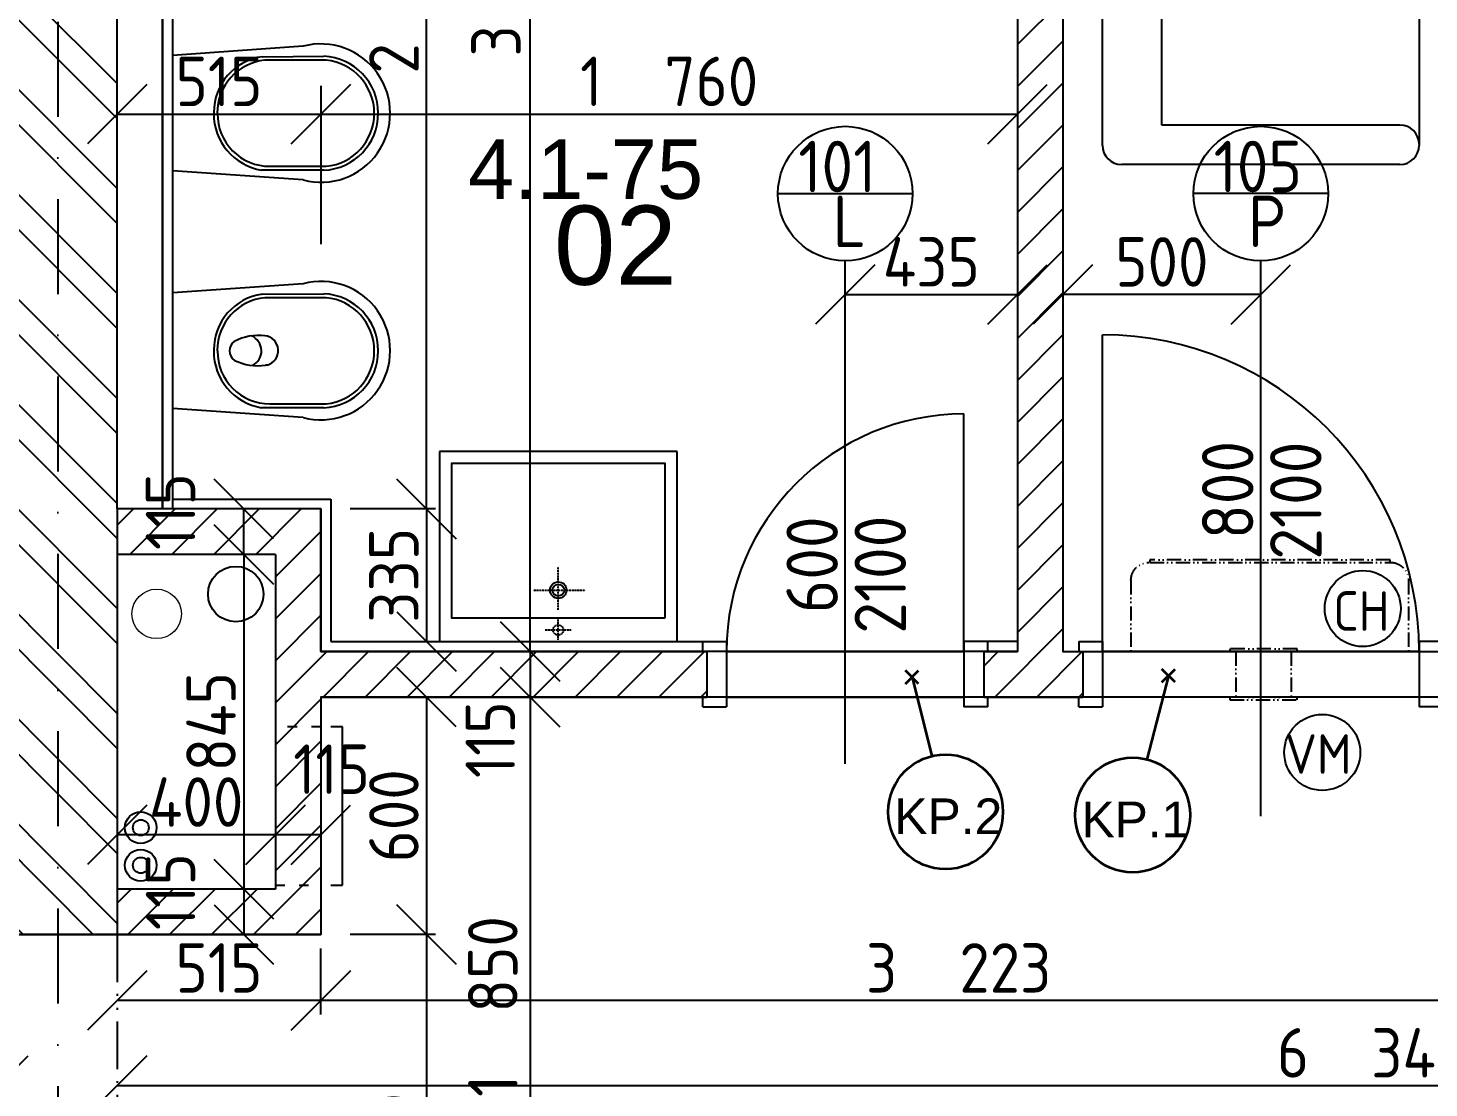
# Model space of a CAD drawing. Extents: x 4511820 to 5180432, y -1526536 to -944957.
# Drawn here: x 5014116 to 5017656, y -1073256 to -1070578 of the extents above; entities that cross this region are included whole.
import ezdxf

# ---------------------------------------------------------------- set-up
doc = ezdxf.new("R2010")
doc.units = 0
doc.header["$MEASUREMENT"] = 0
for name, pattern in [('ACAD_ISO03W100', [30, 12, -18]), ('ACAD_ISO12W100', [22, 12, -3, 0.5, -3, 0.5, -3]), ('BODKOCIARKOVANA_3', [5.6, 3, -1.3, 0, -1.3]), ('DASHED', [0.75, 0.5, -0.25])]:
    doc.linetypes.add(name, pattern=pattern)
doc.layers.get('0').update_dxf_attribs({"linetype": 'CONTINUOUS'})
doc.layers.get('Defpoints').update_dxf_attribs({"color": 61, "linetype": 'CONTINUOUS'})
for name, color, linetype in [('DVERE', 45, 'CONTINUOUS'), ('KÓTY', 4, 'CONTINUOUS'), ('MÚRY', 1, 'CONTINUOUS'), ('osi', 253, 'CONTINUOUS'), ('Plochy', 41, 'CONTINUOUS'), ('POPIS', 7, 'CONTINUOUS'), ('TENKÁ', 7, 'CONTINUOUS'), ('tzb', 153, 'CONTINUOUS'), ('Z-Kúrenie', 101, 'CONTINUOUS'), ('ZARIADENIE', 47, 'CONTINUOUS'), ('ZARIADOVACIE', 144, 'CONTINUOUS'), ('ZZ-chladenie', 133, 'CONTINUOUS'), ('zz-vetr', 52, 'CONTINUOUS'), ('ŠRAFY', 82, 'CONTINUOUS')]:
    doc.layers.add(name, color=color, linetype=linetype)
doc.layers.add('preklady', color=74, linetype='CONTINUOUS', lineweight=35)
doc.layers.add('zz-kanal-splaskova', color=37, linetype='CONTINUOUS', lineweight=18)
doc.styles.add('ARIAL', font='arial.ttf')
doc.styles.add('STYLE1', font='isocp.shx')
doc.dimstyles.new('STANDARD-50', dxfattribs={"dimtxt": 125, "dimasz": 150, "dimexe": 10, "dimexo": 200, "dimgap": 20, "dimtad": 1, "dimdsep": 46, "dimlunit": 6, "dimtxsty": 'STYLE1', "dimblk1": 'OBLIQUE', "dimblk2": 'OBLIQUE', "dimsah": 1, "dimcen": 2.5, "dimse1": 1, "dimse2": 1, "dimadec": 0, "dimazin": 0, "dimtfac": 1, "dimtmove": 1, "dimatfit": 3, "dimldrblk": 'OBLIQUE', "dimfxl": 1, "dimtolj": 1, "dimtzin": 0, "dimarcsym": 0})
pattern_1 = [(45, (515270.5, 400718.02), (-53.0330086, 53.0330086), [])]

# ---------------------------------------------------------------- blocks, each defined once
blk = doc.blocks.new('_OBLIQUE')
at = {"color": 0, "linetype": 'ByBlock'}
blk.add_line((-0.5, -0.5), (0.5, 0.5), dxfattribs=at)
blk = doc.blocks.new('*D20565')
at = {"layer": 'Defpoints', "color": 0}
for p in [(5016731, -1071114.5), (5017231, -1071166.5), (5016731, -1071251.5)]:
    blk.add_point(p, dxfattribs=at)
at = {"layer": 'KÓTY', "color": 0, "lineweight": -2}
blk.add_line((5017231, -1071251.5), (5016731, -1071251.5), dxfattribs=at)
at = {"layer": 'KÓTY', "color": 0, "linetype": 'ByBlock', "lineweight": -2, "xscale": 150, "yscale": 150, "zscale": 150, "rotation": 180}
blk.add_blockref('_OBLIQUE', (5016731, -1071251.5), dxfattribs=at)
at = {"layer": 'KÓTY', "color": 0, "linetype": 'ByBlock', "lineweight": -2, "xscale": 150, "yscale": 150, "zscale": 150}
blk.add_blockref('_OBLIQUE', (5017231, -1071251.5), dxfattribs=at)
at = {"layer": 'KÓTY', "color": 0, "insert": (5016981, -1071169), "char_height": 125, "attachment_point": 5, "style": 'STYLE1'}
blk.add_mtext('\\A1;500', dxfattribs=at)
blk = doc.blocks.new('*D20628')
at = {"layer": 'Defpoints', "color": 0}
for p in [(5016616, -1071251.5), (5016181, -1071633.6), (5016616, -1071633.6)]:
    blk.add_point(p, dxfattribs=at)
at = {"layer": 'KÓTY', "color": 0, "lineweight": -2}
blk.add_line((5016181, -1071251.5), (5016616, -1071251.5), dxfattribs=at)
at = {"layer": 'KÓTY', "color": 0, "linetype": 'ByBlock', "lineweight": -2, "xscale": 150, "yscale": 150, "zscale": 150, "rotation": 180}
blk.add_blockref('_OBLIQUE', (5016181, -1071251.5), dxfattribs=at)
at = {"layer": 'KÓTY', "color": 0, "linetype": 'ByBlock', "lineweight": -2, "xscale": 150, "yscale": 150, "zscale": 150}
blk.add_blockref('_OBLIQUE', (5016616, -1071251.5), dxfattribs=at)
at = {"layer": 'KÓTY', "color": 0, "insert": (5016398.5, -1071169), "char_height": 125, "attachment_point": 5, "style": 'STYLE1'}
blk.add_mtext('\\A1;435', dxfattribs=at)
blk = doc.blocks.new('*D20629')
at = {"layer": 'Defpoints', "color": 0}
for p in [(5014856, -1070795.5), (5014341, -1071793.2), (5014856, -1071793.2)]:
    blk.add_point(p, dxfattribs=at)
at = {"layer": 'KÓTY', "color": 0, "lineweight": -2}
blk.add_line((5014341, -1070795.5), (5014856, -1070795.5), dxfattribs=at)
at = {"layer": 'KÓTY', "color": 0, "linetype": 'ByBlock', "lineweight": -2, "xscale": 150, "yscale": 150, "zscale": 150, "rotation": 180}
blk.add_blockref('_OBLIQUE', (5014341, -1070795.5), dxfattribs=at)
at = {"layer": 'KÓTY', "color": 0, "linetype": 'ByBlock', "lineweight": -2, "xscale": 150, "yscale": 150, "zscale": 150}
blk.add_blockref('_OBLIQUE', (5014856, -1070795.5), dxfattribs=at)
at = {"layer": 'KÓTY', "color": 0, "insert": (5014598.5, -1070713), "char_height": 125, "attachment_point": 5, "style": 'STYLE1'}
blk.add_mtext('\\A1;515', dxfattribs=at)
blk = doc.blocks.new('*D20630')
at = {"layer": 'Defpoints', "color": 0}
for p in [(5016616, -1070795.5), (5014856, -1071793.2), (5016616, -1071793.2)]:
    blk.add_point(p, dxfattribs=at)
at = {"layer": 'KÓTY', "color": 0, "lineweight": -2}
blk.add_line((5014856, -1070795.5), (5016616, -1070795.5), dxfattribs=at)
at = {"layer": 'KÓTY', "color": 0, "linetype": 'ByBlock', "lineweight": -2, "xscale": 150, "yscale": 150, "zscale": 150, "rotation": 180}
blk.add_blockref('_OBLIQUE', (5014856, -1070795.5), dxfattribs=at)
at = {"layer": 'KÓTY', "color": 0, "linetype": 'ByBlock', "lineweight": -2, "xscale": 150, "yscale": 150, "zscale": 150}
blk.add_blockref('_OBLIQUE', (5016616, -1070795.5), dxfattribs=at)
at = {"layer": 'KÓTY', "color": 0, "insert": (5015736, -1070713), "char_height": 125, "attachment_point": 5, "style": 'STYLE1'}
blk.add_mtext('\\A1;1ﾠ760', dxfattribs=at)
blk = doc.blocks.new('*D20631')
at = {"layer": 'Defpoints', "color": 0}
for p in [(5014856, -1071793.2), (5014856, -1072128.2), (5015123, -1072128.2)]:
    blk.add_point(p, dxfattribs=at)
at = {"layer": 'KÓTY', "color": 0, "lineweight": -2}
blk.add_line((5015123, -1071793.2), (5015123, -1072128.2), dxfattribs=at)
at = {"layer": 'KÓTY', "color": 0, "linetype": 'ByBlock', "lineweight": -2, "xscale": 150, "yscale": 150, "zscale": 150}
for p, rotation in [((5015123, -1071793.2), 90), ((5015123, -1072128.2), 270)]:
    blk.add_blockref('_OBLIQUE', p, dxfattribs=dict(at, rotation=rotation))
at = {"layer": 'KÓTY', "color": 0, "insert": (5015040.5, -1071960.7), "char_height": 125, "attachment_point": 5, "rotation": 90, "style": 'STYLE1'}
blk.add_mtext('\\A1;335', dxfattribs=at)
blk = doc.blocks.new('*D20632')
at = {"layer": 'Defpoints', "color": 0}
for p in [(5014521, -1069118.2), (5015384.5, -1069118.2), (5014856, -1072153.2)]:
    blk.add_point(p, dxfattribs=at)
at = {"layer": 'KÓTY', "color": 0, "lineweight": -2}
blk.add_line((5015384.5, -1072153.2), (5015384.5, -1069118.2), dxfattribs=at)
at = {"layer": 'KÓTY', "color": 0, "linetype": 'ByBlock', "lineweight": -2, "xscale": 150, "yscale": 150, "zscale": 150}
for p, rotation in [((5015384.5, -1069118.2), 90), ((5015384.5, -1072153.2), 270)]:
    blk.add_blockref('_OBLIQUE', p, dxfattribs=dict(at, rotation=rotation))
at = {"layer": 'KÓTY', "color": 0, "insert": (5015298.5, -1070413.5), "char_height": 125, "attachment_point": 5, "rotation": 90, "style": 'STYLE1'}
blk.add_mtext('\\A1;3ﾠ035', dxfattribs=at)
blk = doc.blocks.new('*D20633')
at = {"layer": 'Defpoints', "color": 0}
for p in [(5014701, -1069118.2), (5015123, -1069118.2), (5014856, -1071793.2)]:
    blk.add_point(p, dxfattribs=at)
at = {"layer": 'KÓTY', "color": 0, "lineweight": -2}
blk.add_line((5015123, -1071793.2), (5015123, -1069118.2), dxfattribs=at)
at = {"layer": 'KÓTY', "color": 0, "linetype": 'ByBlock', "lineweight": -2, "xscale": 150, "yscale": 150, "zscale": 150}
for p, rotation in [((5015123, -1069118.2), 90), ((5015123, -1071793.2), 270)]:
    blk.add_blockref('_OBLIQUE', p, dxfattribs=dict(at, rotation=rotation))
at = {"layer": 'KÓTY', "color": 0, "insert": (5015040.5, -1070455.7), "char_height": 125, "attachment_point": 5, "rotation": 90, "style": 'STYLE1'}
blk.add_mtext('\\A1;2ﾠ675', dxfattribs=at)
blk = doc.blocks.new('*D20634')
at = {"layer": 'Defpoints', "color": 0}
for p in [(5014856, -1072268.2), (5014856, -1072868.2), (5015123, -1072868.2)]:
    blk.add_point(p, dxfattribs=at)
at = {"layer": 'KÓTY', "color": 0, "lineweight": -2}
blk.add_line((5015123, -1072268.2), (5015123, -1072868.2), dxfattribs=at)
at = {"layer": 'KÓTY', "color": 0, "linetype": 'ByBlock', "lineweight": -2, "xscale": 150, "yscale": 150, "zscale": 150}
for p, rotation in [((5015123, -1072268.2), 90), ((5015123, -1072868.2), 270)]:
    blk.add_blockref('_OBLIQUE', p, dxfattribs=dict(at, rotation=rotation))
at = {"layer": 'KÓTY', "color": 0, "insert": (5015040.5, -1072568.2), "char_height": 125, "attachment_point": 5, "rotation": 90, "style": 'STYLE1'}
blk.add_mtext('\\A1;600', dxfattribs=at)
blk = doc.blocks.new('*D20635')
at = {"layer": 'Defpoints', "color": 0}
for p in [(5014856, -1072868.2), (5014856, -1074118.2), (5015123, -1074118.2)]:
    blk.add_point(p, dxfattribs=at)
at = {"layer": 'KÓTY', "color": 0, "lineweight": -2}
blk.add_line((5015123, -1072868.2), (5015123, -1074118.2), dxfattribs=at)
at = {"layer": 'KÓTY', "color": 0, "linetype": 'ByBlock', "lineweight": -2, "xscale": 150, "yscale": 150, "zscale": 150}
for p, rotation in [((5015123, -1072868.2), 90), ((5015123, -1074118.2), 270)]:
    blk.add_blockref('_OBLIQUE', p, dxfattribs=dict(at, rotation=rotation))
at = {"layer": 'KÓTY', "color": 0, "insert": (5015040.5, -1073493.2), "char_height": 125, "attachment_point": 5, "rotation": 90, "style": 'STYLE1'}
blk.add_mtext('\\A1;1ﾠ250', dxfattribs=at)
blk = doc.blocks.new('*D20636')
at = {"layer": 'Defpoints', "color": 0}
for p in [(5014856, -1072268.2), (5014856, -1074118.2), (5015384.5, -1074118.2)]:
    blk.add_point(p, dxfattribs=at)
at = {"layer": 'KÓTY', "color": 0, "lineweight": -2}
blk.add_line((5015384.5, -1072268.2), (5015384.5, -1074118.2), dxfattribs=at)
at = {"layer": 'KÓTY', "color": 0, "linetype": 'ByBlock', "lineweight": -2, "xscale": 150, "yscale": 150, "zscale": 150}
for p, rotation in [((5015384.5, -1072268.2), 90), ((5015384.5, -1074118.2), 270)]:
    blk.add_blockref('_OBLIQUE', p, dxfattribs=dict(at, rotation=rotation))
at = {"layer": 'KÓTY', "color": 0, "insert": (5015290.5, -1073050), "char_height": 125, "attachment_point": 5, "rotation": 90, "style": 'STYLE1'}
blk.add_mtext('\\A1;1ﾠ850', dxfattribs=at)
blk = doc.blocks.new('*D20637')
at = {"layer": 'Defpoints', "color": 0}
for p in [(5015384.5, -1072153.2), (5015384.5, -1072268.2), (5015384.5, -1072268.2)]:
    blk.add_point(p, dxfattribs=at)
at = {"layer": 'KÓTY', "color": 0, "lineweight": -2}
blk.add_line((5015384.5, -1072153.2), (5015384.5, -1072268.2), dxfattribs=at)
at = {"layer": 'KÓTY', "color": 0, "linetype": 'ByBlock', "lineweight": -2, "xscale": 150, "yscale": 150, "zscale": 150}
for p, rotation in [((5015384.5, -1072153.2), 90), ((5015384.5, -1072268.2), 270)]:
    blk.add_blockref('_OBLIQUE', p, dxfattribs=dict(at, rotation=rotation))
at = {"layer": 'KÓTY', "color": 0, "insert": (5015284, -1072376), "char_height": 125, "attachment_point": 5, "rotation": 90, "style": 'STYLE1'}
blk.add_mtext('\\A1;115', dxfattribs=at)
blk = doc.blocks.new('*D20641')
at = {"layer": 'Defpoints', "color": 0}
for p in [(5014856, -1072868.2), (5018079, -1072868.2), (5014856, -1073035)]:
    blk.add_point(p, dxfattribs=at)
at = {"layer": 'KÓTY', "color": 0, "lineweight": -2}
blk.add_line((5018079, -1073035), (5014856, -1073035), dxfattribs=at)
at = {"layer": 'KÓTY', "color": 0, "linetype": 'ByBlock', "lineweight": -2, "xscale": 150, "yscale": 150, "zscale": 150, "rotation": 180}
blk.add_blockref('_OBLIQUE', (5014856, -1073035), dxfattribs=at)
at = {"layer": 'KÓTY', "color": 0, "linetype": 'ByBlock', "lineweight": -2, "xscale": 150, "yscale": 150, "zscale": 150}
blk.add_blockref('_OBLIQUE', (5018079, -1073035), dxfattribs=at)
at = {"layer": 'KÓTY', "color": 0, "insert": (5016467.5, -1072952.5), "char_height": 125, "attachment_point": 5, "style": 'STYLE1'}
blk.add_mtext('\\A1;3ﾠ223', dxfattribs=at)
blk = doc.blocks.new('*D20642')
at = {"layer": 'Defpoints', "color": 0}
for p in [(5014341, -1072868.2), (5014856, -1072868.2), (5014341, -1073035)]:
    blk.add_point(p, dxfattribs=at)
at = {"layer": 'KÓTY', "color": 0, "lineweight": -2}
blk.add_line((5014856, -1073035), (5014341, -1073035), dxfattribs=at)
at = {"layer": 'KÓTY', "color": 0, "linetype": 'ByBlock', "lineweight": -2, "xscale": 150, "yscale": 150, "zscale": 150, "rotation": 180}
blk.add_blockref('_OBLIQUE', (5014341, -1073035), dxfattribs=at)
at = {"layer": 'KÓTY', "color": 0, "linetype": 'ByBlock', "lineweight": -2, "xscale": 150, "yscale": 150, "zscale": 150}
blk.add_blockref('_OBLIQUE', (5014856, -1073035), dxfattribs=at)
at = {"layer": 'KÓTY', "color": 0, "insert": (5014598.5, -1072952.5), "char_height": 125, "attachment_point": 5, "style": 'STYLE1'}
blk.add_mtext('\\A1;515', dxfattribs=at)
blk = doc.blocks.new('*D20643')
at = {"layer": 'Defpoints', "color": 0}
for p in [(5014341, -1072868.2), (5020681, -1072868.2), (5020681, -1073249.5)]:
    blk.add_point(p, dxfattribs=at)
at = {"layer": 'KÓTY', "color": 0, "lineweight": -2}
blk.add_line((5014341, -1073249.5), (5020681, -1073249.5), dxfattribs=at)
at = {"layer": 'KÓTY', "color": 0, "linetype": 'ByBlock', "lineweight": -2, "xscale": 150, "yscale": 150, "zscale": 150, "rotation": 180}
blk.add_blockref('_OBLIQUE', (5014341, -1073249.5), dxfattribs=at)
at = {"layer": 'KÓTY', "color": 0, "linetype": 'ByBlock', "lineweight": -2, "xscale": 150, "yscale": 150, "zscale": 150}
blk.add_blockref('_OBLIQUE', (5020681, -1073249.5), dxfattribs=at)
at = {"layer": 'KÓTY', "color": 0, "insert": (5017511, -1073167), "char_height": 125, "attachment_point": 5, "style": 'STYLE1'}
blk.add_mtext('\\A1;6ﾠ340', dxfattribs=at)
blk = doc.blocks.new('*D20654')
at = {"layer": 'Defpoints', "color": 0}
for p in [(5014741, -1071908.2), (5014661, -1072753.2), (5014741, -1072753.2)]:
    blk.add_point(p, dxfattribs=at)
at = {"layer": 'KÓTY', "color": 0, "lineweight": -2}
blk.add_line((5014661, -1071908.2), (5014661, -1072753.2), dxfattribs=at)
at = {"layer": 'KÓTY', "color": 0, "linetype": 'ByBlock', "lineweight": -2, "xscale": 150, "yscale": 150, "zscale": 150}
for p, rotation in [((5014661, -1071908.2), 90), ((5014661, -1072753.2), 270)]:
    blk.add_blockref('_OBLIQUE', p, dxfattribs=dict(at, rotation=rotation))
at = {"layer": 'KÓTY', "color": 0, "insert": (5014578.5, -1072330.7), "char_height": 125, "attachment_point": 5, "rotation": 90, "style": 'STYLE1'}
blk.add_mtext('\\A1;845', dxfattribs=at)
blk = doc.blocks.new('*D20655')
at = {"layer": 'Defpoints', "color": 0}
for p in [(5014661, -1071793.2), (5014741, -1071793.2), (5014741, -1071908.2)]:
    blk.add_point(p, dxfattribs=at)
at = {"layer": 'KÓTY', "color": 0, "lineweight": -2}
blk.add_line((5014661, -1071908.2), (5014661, -1071793.2), dxfattribs=at)
at = {"layer": 'KÓTY', "color": 0, "linetype": 'ByBlock', "lineweight": -2, "xscale": 150, "yscale": 150, "zscale": 150}
for p, rotation in [((5014661, -1071793.2), 90), ((5014661, -1071908.2), 270)]:
    blk.add_blockref('_OBLIQUE', p, dxfattribs=dict(at, rotation=rotation))
at = {"layer": 'KÓTY', "color": 0, "insert": (5014476, -1071799.9), "char_height": 125, "attachment_point": 5, "rotation": 90, "style": 'STYLE1'}
blk.add_mtext('\\A1;115', dxfattribs=at)
blk = doc.blocks.new('*D20656')
at = {"layer": 'Defpoints', "color": 0}
for p in [(5014741, -1072753.2), (5014661, -1072868.2), (5014741, -1072868.2)]:
    blk.add_point(p, dxfattribs=at)
at = {"layer": 'KÓTY', "color": 0, "lineweight": -2}
blk.add_line((5014661, -1072753.2), (5014661, -1072868.2), dxfattribs=at)
at = {"layer": 'KÓTY', "color": 0, "linetype": 'ByBlock', "lineweight": -2, "xscale": 150, "yscale": 150, "zscale": 150}
for p, rotation in [((5014661, -1072753.2), 90), ((5014661, -1072868.2), 270)]:
    blk.add_blockref('_OBLIQUE', p, dxfattribs=dict(at, rotation=rotation))
at = {"layer": 'KÓTY', "color": 0, "insert": (5014476, -1072759.9), "char_height": 125, "attachment_point": 5, "rotation": 90, "style": 'STYLE1'}
blk.add_mtext('\\A1;115', dxfattribs=at)
blk = doc.blocks.new('*D20657')
at = {"layer": 'Defpoints', "color": 0}
for p in [(5014741, -1072131), (5014856, -1072131), (5014741, -1072616)]:
    blk.add_point(p, dxfattribs=at)
at = {"layer": 'KÓTY', "color": 0, "lineweight": -2}
blk.add_line((5014856, -1072616), (5014741, -1072616), dxfattribs=at)
at = {"layer": 'KÓTY', "color": 0, "linetype": 'ByBlock', "lineweight": -2, "xscale": 150, "yscale": 150, "zscale": 150, "rotation": 180}
blk.add_blockref('_OBLIQUE', (5014741, -1072616), dxfattribs=at)
at = {"layer": 'KÓTY', "color": 0, "linetype": 'ByBlock', "lineweight": -2, "xscale": 150, "yscale": 150, "zscale": 150}
blk.add_blockref('_OBLIQUE', (5014856, -1072616), dxfattribs=at)
at = {"layer": 'KÓTY', "color": 0, "insert": (5014883, -1072450.5), "char_height": 125, "attachment_point": 5, "style": 'STYLE1'}
blk.add_mtext('\\A1;115', dxfattribs=at)
blk = doc.blocks.new('*D20658')
at = {"layer": 'Defpoints', "color": 0}
for p in [(5014341, -1072330.7), (5014741, -1072330.7), (5014341, -1072616)]:
    blk.add_point(p, dxfattribs=at)
at = {"layer": 'KÓTY', "color": 0, "lineweight": -2}
blk.add_line((5014741, -1072616), (5014341, -1072616), dxfattribs=at)
at = {"layer": 'KÓTY', "color": 0, "linetype": 'ByBlock', "lineweight": -2, "xscale": 150, "yscale": 150, "zscale": 150, "rotation": 180}
blk.add_blockref('_OBLIQUE', (5014341, -1072616), dxfattribs=at)
at = {"layer": 'KÓTY', "color": 0, "linetype": 'ByBlock', "lineweight": -2, "xscale": 150, "yscale": 150, "zscale": 150}
blk.add_blockref('_OBLIQUE', (5014741, -1072616), dxfattribs=at)
at = {"layer": 'KÓTY', "color": 0, "insert": (5014541, -1072533.5), "char_height": 125, "attachment_point": 5, "style": 'STYLE1'}
blk.add_mtext('\\A1;400', dxfattribs=at)
blk = doc.blocks.new('*D20681')
at = {"layer": 'Defpoints', "color": 0}
for p in [(5007701, -1073249.5), (5014041, -1073249.5), (5014041, -1073249.5)]:
    blk.add_point(p, dxfattribs=at)
at = {"layer": 'KÓTY', "color": 0, "lineweight": -2}
blk.add_line((5007701, -1073249.5), (5014041, -1073249.5), dxfattribs=at)
at = {"layer": 'KÓTY', "color": 0, "linetype": 'ByBlock', "lineweight": -2, "xscale": 150, "yscale": 150, "zscale": 150, "rotation": 180}
blk.add_blockref('_OBLIQUE', (5007701, -1073249.5), dxfattribs=at)
at = {"layer": 'KÓTY', "color": 0, "linetype": 'ByBlock', "lineweight": -2, "xscale": 150, "yscale": 150, "zscale": 150}
blk.add_blockref('_OBLIQUE', (5014041, -1073249.5), dxfattribs=at)
at = {"layer": 'KÓTY', "color": 0, "insert": (5010871, -1073167), "char_height": 125, "attachment_point": 5, "style": 'STYLE1'}
blk.add_mtext('\\A1;6ﾠ340', dxfattribs=at)
blk = doc.blocks.new('chlad2')
at = {"layer": 'ZZ-chladenie', "linetype": 'ACAD_ISO12W100', "ltscale": 3}
for p, q in [((5102412.5, -1105747.3), (5102592.5, -1105747.3)), ((5102412.5, -1106448.4), (5102592.5, -1106448.4))]:
    blk.add_line(p, q, dxfattribs=at)
blk.add_lwpolyline([(5102367.5, -1106402), (5102360.8, -1106402), (5102360.8, -1105794.8), (5102367.5, -1105794.8)], close=True, dxfattribs=at)
for centre, start, end in [((5102412.5, -1105792.3), 90, 180), ((5102412.5, -1106403.4), 180, 270)]:
    blk.add_arc(centre, 45, start, end, dxfattribs=at)

msp = doc.modelspace()

# ---------------------------------------------------------------- hatches: boundary and pattern name
at = {"layer": 'ŠRAFY'}
h = msp.add_hatch(dxfattribs=at)
h.set_pattern_fill('ANSI32', color=256, scale=500, angle=90)
h.set_pattern_definition([(135, (515810.9, 44482.1), (-132.5825215, -132.5825215), []), (135, (515810.9, 44570.48), (-132.5825215, -132.5825215), [])])
h.paths.add_polyline_path([(5014041, -1069118.172), (5014041, -1072753.172), (5014041, -1072868.172), (5014341, -1072868.172), (5014341, -1072753.172), (5014341, -1071908.172), (5014341, -1071793.172), (5014341, -1069118.172)])
h.paths.add_polyline_path([(5014047.201, -1070255.48), (5014334.799, -1070255.48), (5014334.799, -1070505.48), (5014047.201, -1070505.48)], flags=24)
h.paths.add_polyline_path([(5014108.75, -1069975.5), (5014346.25, -1069975.5), (5014346.25, -1070225.5), (5014108.75, -1070225.5)], flags=9)
at = {"layer": 'ŠRAFY', "ltscale": 0.25}
h = msp.add_hatch(dxfattribs=at)
h.set_pattern_fill('ANSI31', color=256, scale=600, style=0)
h.set_pattern_definition(pattern_1)
h.paths.add_polyline_path([(5016781, -1072268.172), (5016781, -1072153.172), (5016771, -1072153.172), (5016731, -1072153.172), (5016731, -1069118.172), (5016616, -1069118.172), (5016616, -1072128.172), (5016616, -1072153.172), (5016541, -1072153.172), (5016531, -1072153.172), (5016531, -1072268.172), (5016541, -1072268.172), (5016771, -1072268.172)])
h.paths.add_polyline_path([(5016605.5, -1070152.98), (5016843, -1070152.98), (5016843, -1070402.98), (5016605.5, -1070402.98)], flags=9)
h = msp.add_hatch(dxfattribs=at)
h.set_pattern_fill('ANSI31', color=256, scale=600, style=0)
h.set_pattern_definition(pattern_1)
h.paths.add_polyline_path([(5014341, -1071793.172), (5014341, -1071908.172), (5014741, -1071908.172), (5014741, -1072753.172), (5014341, -1072753.172), (5014341, -1072868.172), (5014856, -1072868.172), (5014856, -1072268.172), (5015821, -1072268.172), (5015831, -1072268.172), (5015831, -1072153.172), (5015821, -1072153.172), (5014856, -1072153.172), (5014856, -1071793.172), (5014481, -1071793.172), (5014456, -1071793.172)])
h.paths.add_polyline_path([(5014764.25, -1072325.5), (5015001.75, -1072325.5), (5015001.75, -1072575.5), (5014764.25, -1072575.5)], flags=24)
h.paths.add_polyline_path([(5014351, -1071918.672), (5014351, -1071681.172), (5014601, -1071681.172), (5014601, -1071918.672)], flags=9)
h.paths.add_polyline_path([(5014351, -1072878.672), (5014351, -1072641.172), (5014601, -1072641.172), (5014601, -1072878.672)], flags=9)

# ---------------------------------------------------------------- linework, layer by layer
at = {"layer": 'DVERE', "ltscale": 0.25}
for p, q in [((5016011, -1070996.516), (5016351, -1070996.516)), ((5017401, -1070996.516), (5017061, -1070996.516)), ((5016181, -1072437), (5016181, -1071166.516)), ((5017231, -1072569.172), (5017231, -1071166.516)), ((5016831, -1072153.172), (5016831, -1071353.172)), ((5016481, -1072153.172), (5016481, -1071553.172)), ((5015821, -1072128.172), (5015881, -1072128.172)), ((5015821, -1072153.172), (5015821, -1072128.172)), ((5015881, -1072128.172), (5015881, -1072293.172)), ((5015881, -1072153.172), (5016481, -1072153.172)), ((5016481, -1072128.172), (5016481, -1072293.172)), ((5016541, -1072128.172), (5016481, -1072128.172)), ((5016541, -1072153.172), (5016541, -1072128.172)), ((5016771, -1072128.172), (5016831, -1072128.172)), ((5016771, -1072128.172), (5016771, -1072153.172)), ((5016831, -1072128.172), (5016831, -1072293.172)), ((5017631, -1072153.172), (5016831, -1072153.172)), ((5017691, -1072128.172), (5017631, -1072128.172)), ((5017631, -1072128.172), (5017631, -1072293.172)), ((5015821, -1072293.172), (5015821, -1072268.172)), ((5015821, -1072293.172), (5015881, -1072293.172)), ((5015881, -1072268.172), (5016481, -1072268.172)), ((5016541, -1072293.172), (5016481, -1072293.172)), ((5016541, -1072293.172), (5016541, -1072268.172)), ((5016771, -1072293.172), (5016771, -1072268.172)), ((5016771, -1072293.172), (5016831, -1072293.172)), ((5017631, -1072268.172), (5016831, -1072268.172)), ((5017691, -1072293.172), (5017631, -1072293.172))]:
    msp.add_line(p, q, dxfattribs=at)
for centre in [(5016181, -1070996.516), (5017231, -1070996.516)]:
    msp.add_circle(centre, 170, dxfattribs=at)
for centre, radius, start, end in [((5016831, -1072153.172), 800, 0, 90), ((5016481, -1072153.172), 600, 90, 180)]:
    msp.add_arc(centre, radius, start, end, dxfattribs=at)
at = {"layer": 'KÓTY'}
for p, q in [((5014856, -1070724.5), (5014856, -1071124.5)), ((5015146, -1071793.172), (5014930, -1071793.172)), ((5014856, -1073070), (5014856, -1072903.172)), ((5015146, -1072868.172), (5014930, -1072868.172))]:
    msp.add_line(p, q, dxfattribs=at)
at = {"layer": 'MÚRY', "ltscale": 0.25}
for p, q in [((5014341, -1071793.172), (5014341, -1069118.172)), ((5014856, -1072153.172), (5015831, -1072153.172)), ((5015831, -1072153.172), (5015831, -1072268.172)), ((5016531, -1072153.172), (5016531, -1072268.172)), ((5016781, -1072153.172), (5016781, -1072268.172)), ((5016781, -1072153.172), (5016781, -1072268.172))]:
    msp.add_line(p, q, dxfattribs=at)
at = {"layer": 'MÚRY'}
for p, q in [((5016616, -1069118.172), (5016616, -1072153.172)), ((5016731, -1069118.172), (5016731, -1072153.172)), ((5014856, -1071793.172), (5014341, -1071793.172)), ((5014856, -1071793.172), (5014856, -1072153.172)), ((5014341, -1071908.172), (5014341, -1072753.172)), ((5014741, -1071908.172), (5014341, -1071908.172)), ((5014741, -1071908.172), (5014741, -1072753.172)), ((5016531, -1072153.172), (5016616, -1072153.172)), ((5016731, -1072153.172), (5016781, -1072153.172)), ((5014856, -1072268.172), (5015831, -1072268.172)), ((5014856, -1072268.172), (5014856, -1072868.172)), ((5016531, -1072268.172), (5016781, -1072268.172)), ((5014741, -1072753.172), (5014341, -1072753.172)), ((5009601, -1072868.172), (5014856, -1072868.172))]:
    msp.add_line(p, q, dxfattribs=at)
at = {"layer": 'osi', "linetype": 'BODKOCIARKOVANA_3', "ltscale": 80}
msp.add_line((5014191, -1047260.98), (5014191, -1084778.172), dxfattribs=at)
at = {"layer": 'Plochy'}
for points in [[(5014456, -1069118.172), (5016616, -1069118.172), (5016616, -1072153.172), (5014856, -1072153.172), (5014856, -1071793.172), (5014456, -1071793.172)], [(5020681, -1069118.172), (5016731, -1069118.172), (5016731, -1072153.172), (5020681, -1072153.172)], [(5020681, -1074118.172), (5020681, -1072268.172), (5018194, -1072268.172), (5018194, -1072868.172), (5018079, -1072868.172), (5018079, -1072268.172), (5014856, -1072268.172), (5014856, -1072868.172), (5014041, -1072868.172), (5014041, -1074118.172)]]:
    msp.add_lwpolyline(points, close=True, dxfattribs=at)
at = {"layer": 'preklady'}
for p, q in [((5016333.265, -1072234.499), (5016366.499, -1072201.265)), ((5016366.5, -1072234.5), (5016333.266, -1072201.266)), ((5016349.883, -1072217.883), (5016399.51, -1072417.457)), ((5016997.882, -1072214.382), (5016943.451, -1072425.604)), ((5016981.265, -1072230.999), (5017014.499, -1072197.765)), ((5017014.5, -1072231), (5016981.266, -1072197.766))]:
    msp.add_line(p, q, dxfattribs=at)
at = {"layer": 'preklady', "ltscale": 0.25}
for centre in [(5016434.5, -1072558.172), (5016907.267, -1072566.017)]:
    msp.add_circle(centre, 145, dxfattribs=at)
at = {"layer": 'TENKÁ', "ltscale": 0.25}
for p, q in [((5014456, -1069118.172), (5014456, -1071793.172)), ((5014481, -1069118.172), (5014481, -1071793.172)), ((5014481, -1071768.172), (5014881, -1071768.172)), ((5014881, -1071768.172), (5014881, -1072128.172)), ((5014881, -1072128.172), (5015821, -1072128.172)), ((5016616, -1072128.172), (5016541, -1072128.172))]:
    msp.add_line(p, q, dxfattribs=at)
at = {"layer": 'TENKÁ'}
for p, q in [((5014341, -1071793.172), (5014341, -1071908.172)), ((5014341, -1072753.172), (5014341, -1072868.172))]:
    msp.add_line(p, q, dxfattribs=at)
at = {"layer": 'TENKÁ', "linetype": 'ACAD_ISO12W100', "ltscale": 10}
msp.add_line((5014341, -1072868.172), (5014341, -1074118.172), dxfattribs=at)
at = {"layer": 'tzb', "linetype": 'ACAD_ISO03W100', "ltscale": 2}
for p, q in [((5014856, -1072343.172), (5014741, -1072343.172)), ((5014741, -1072743.172), (5014856, -1072743.172))]:
    msp.add_line(p, q, dxfattribs=at)
at = {"layer": 'tzb'}
for p, q in [((5014911, -1072343.172), (5014881, -1072343.172)), ((5014911, -1072743.172), (5014911, -1072343.172)), ((5014881, -1072743.172), (5014911, -1072743.172))]:
    msp.add_line(p, q, dxfattribs=at)
at = {"layer": 'Z-Kúrenie'}
for centre, radius in [((5014401, -1072598.172), 40), ((5014401, -1072598.172), 20), ((5014401, -1072693.172), 40), ((5014401, -1072693.172), 20)]:
    msp.add_circle(centre, radius, dxfattribs=at)
at = {"layer": 'ZARIADENIE', "color": 30, "ltscale": 0.25}
for p, q in [((5016831, -1070874.607), (5016831, -1069371.736)), ((5016981, -1070823.172), (5016981, -1069423.172)), ((5017631, -1070171.736), (5017631, -1070874.607)), ((5017582.436, -1070823.172), (5016981, -1070823.172)), ((5017582.436, -1070923.172), (5016879.564, -1070923.172))]:
    msp.add_line(p, q, dxfattribs=at)
for centre, start, end in [((5017582.436, -1070871.736), 0, 90), ((5016879.564, -1070874.607), 180, 270), ((5017582.436, -1070874.607), 270, 0)]:
    msp.add_arc(centre, 48.564, start, end, dxfattribs=at)
at = {"layer": 'ZARIADOVACIE'}
for p, q in [((5014810.998, -1070624.359), (5014481, -1070647.435)), ((5014708.134, -1070650.628), (5014863.29, -1070649.501)), ((5014869.464, -1070659.525), (5014714.803, -1070659.525)), ((5014810.999, -1070961.986), (5014481, -1070938.91)), ((5014863.29, -1070937.39), (5014705.881, -1070937.39)), ((5014726.642, -1070927.535), (5014869.464, -1070927.535)), ((5014810.998, -1071224.359), (5014481, -1071247.435)), ((5014708.134, -1071250.628), (5014863.29, -1071249.501)), ((5014869.464, -1071259.525), (5014714.803, -1071259.525)), ((5014810.999, -1071561.986), (5014481, -1071538.91)), ((5014863.29, -1071537.39), (5014705.881, -1071537.39)), ((5014726.642, -1071527.535), (5014869.464, -1071527.535))]:
    msp.add_line(p, q, dxfattribs=at)
at = {"layer": 'ZARIADOVACIE', "linetype": 'Continuous'}
for p, q in [((5014585.88, -1070791.474), (5014585.316, -1070794.291)), ((5014593.968, -1070793.172), (5014594.79, -1070794.068)), ((5014585.88, -1071391.474), (5014585.316, -1071394.291)), ((5014593.968, -1071393.172), (5014594.79, -1071394.068)), ((5014719.998, -1071429.737), (5014716.288, -1071429.898))]:
    msp.add_line(p, q, dxfattribs=at)
at = {"layer": 'ZARIADOVACIE', "ltscale": 0.25}
for p, q in [((5015756, -1071648.172), (5015156, -1071648.172)), ((5015156, -1071648.172), (5015156, -1072128.172)), ((5015756, -1072128.172), (5015756, -1071648.172))]:
    msp.add_line(p, q, dxfattribs=at)
at = {"layer": 'ZARIADOVACIE', "linetype": 'DASHED'}
for p, q in [((5015456, -1072049.065), (5015456, -1071939.52)), ((5015393.012, -1071998.401), (5015524.465, -1071998.401)), ((5015456, -1072123.471), (5015456, -1072071.437)), ((5015423.137, -1072098.823), (5015488.863, -1072098.823))]:
    msp.add_line(p, q, dxfattribs=at)
at = {"layer": 'ZARIADOVACIE', "ltscale": 0.25}
msp.add_lwpolyline([(5015726, -1072068.172), (5015726, -1071678.172), (5015186, -1071678.172), (5015186, -1072068.172)], close=True, dxfattribs=at)
msp.add_lwpolyline([(5015726, -1072068.172), (5015726, -1071678.172), (5015186, -1071678.172), (5015186, -1072068.172)], close=True, dxfattribs=at)
at = {"layer": 'ZARIADOVACIE', "linetype": 'Continuous'}
for centre, radius in [((5015455.727, -1071998.133), 20.877), ((5015456, -1071998.401), 14.781)]:
    msp.add_circle(centre, radius, dxfattribs=at)
at = {"layer": 'ZARIADOVACIE', "linetype": 'DASHED'}
msp.add_circle((5015455.686, -1072098.824), 12.931, dxfattribs=at)
at = {"layer": 'ZARIADOVACIE', "linetype": 'Continuous'}
for centre, radius, start, end in [((5014856.232, -1070793.172), 174.768, 255.000166, 105.000097), ((5014726.58, -1070790.121), 140.707, 97.532963, 180.550993), ((5014727.265, -1070792.242), 133.3, 95.364578, 180.399907), ((5014856.916, -1070793.446), 144.085, 272.535471, 87.464529), ((5014856.356, -1070793.53), 134.645, 275.586614, 84.413386), ((5014730.144, -1070794.609), 144.828, 179.874094, 260.355814), ((5014726.663, -1070795.652), 131.883, 179.311779, 269.990871), ((5014856.232, -1071393.172), 174.768, 255.000166, 105.000097), ((5014726.58, -1071390.121), 140.707, 97.532963, 180.550993), ((5014727.265, -1071392.242), 133.3, 95.364578, 180.399907), ((5014856.916, -1071393.446), 144.085, 272.535471, 87.464529), ((5014856.356, -1071393.53), 134.645, 275.586614, 84.413386), ((5014654.708, -1071393.668), 29.701, 126.344037, 234.266205), ((5014698.917, -1071488.946), 134.275, 83.23165, 117.408649), ((5014664.597, -1071393.74), 41.261, 296.767028, 66.409044), ((5014710.312, -1071393.172), 37.825, 284.836199, 83.274318), ((5014730.144, -1071394.609), 144.828, 179.874094, 260.355814), ((5014726.663, -1071395.652), 131.883, 179.311779, 269.990871), ((5014696.908, -1071293.059), 138.205, 244.477977, 278.060779)]:
    msp.add_arc(centre, radius, start, end, dxfattribs=at)
at = {"layer": 'ZZ-chladenie'}
msp.add_circle((5017488.638, -1072044.62), 96, dxfattribs=at)
at = {"layer": 'zz-kanal-splaskova'}
msp.add_circle((5014441, -1072058.172), 62.5, dxfattribs=at)
at = {"layer": 'zz-vetr', "linetype": 'ACAD_ISO12W100', "lineweight": -2, "ltscale": 3}
for p, q in [((5017167.634, -1072153.172), (5017167.634, -1072268.172)), ((5017307.634, -1072153.172), (5017307.634, -1072268.172))]:
    msp.add_line(p, q, dxfattribs=at)
for points in [[(5017322.634, -1072153.172), (5017322.634, -1072146.172), (5017152.634, -1072146.172), (5017152.634, -1072153.172)], [(5017322.634, -1072275.172), (5017322.634, -1072268.172), (5017152.634, -1072268.172), (5017152.634, -1072275.172)]]:
    msp.add_lwpolyline(points, close=True, dxfattribs=at)
at = {"layer": 'zz-vetr'}
for centre, radius in [((5014641, -1072008.172), 70), ((5014641, -1072008.172), 70), ((5014641, -1072008.172), 70), ((5017386.38, -1072408.129), 96)]:
    msp.add_circle(centre, radius, dxfattribs=at)

# ---------------------------------------------------------------- block references
at = {"layer": 'ZZ-chladenie', "xscale": -1, "rotation": 89.99999999999993}
msp.add_blockref('chlad2', (3911155.695, 4030439.328), dxfattribs=at)

# ---------------------------------------------------------------- texts
at = {"layer": 'DVERE', "style": 'STYLE1'}
for s, p in [('101', (5016062.47, -1070993.016)), ('105', (5017111.97, -1070993.016)), ('L', (5016149.47, -1071131.652)), ('P', (5017198.97, -1071131.652))]:
    msp.add_text(s, height=130, dxfattribs=at).set_placement(p)
at = {"layer": 'POPIS', "lineweight": 40, "ltscale": 0.25, "style": 'ARIAL'}
for s, height, p in [('4.1-75', 150, (5015227.769, -1071009.751)), ('02', 200, (5015444.811, -1071226.751))]:
    msp.add_text(s, height=height, dxfattribs=at).set_placement(p)
at = {"layer": 'preklady', "linetype": 'Continuous', "lineweight": 20, "style": 'ARIAL'}
for s, p in [('KP.2', (5016305.236, -1072614.429)), ('KP.1', (5016778.003, -1072622.274))]:
    msp.add_text(s, height=90, dxfattribs=at).set_placement(p)
at = {"layer": 'TENKÁ', "linetype": 'Continuous', "style": 'STYLE1'}
for s, p in [('800', (5017212.417, -1071869.265)), ('2100', (5017384.524, -1071921.039)), ('600', (5016162.417, -1072056.415)), ('2100', (5016334.524, -1072108.189))]:
    msp.add_text(s, height=130, rotation=90, dxfattribs=at).set_placement(p)
at = {"layer": 'ZZ-chladenie', "style": 'STYLE1'}
msp.add_text('CH', height=100, dxfattribs=at).set_placement((5017414.01, -1072100.819))
at = {"layer": 'zz-vetr', "style": 'STYLE1'}
msp.add_text('VM', height=100, dxfattribs=at).set_placement((5017292.073, -1072462.142))

# ---------------------------------------------------------------- dimensions: what is measured, and where the dimension line sits
at = {"layer": 'KÓTY'}
for base, p1, p2, picture, middle in [((5015384.5, -1069118.172), (5014856, -1072153.172), (5014521, -1069118.172), '*D20632', (5015381, -1070413.5)), ((5015384.5, -1072268.172), (5015384.5, -1072153.172), (5015384.5, -1072268.172), '*D20637', (5015366.5, -1072376)), ((5015384.5, -1074118.172), (5014856, -1072268.172), (5014856, -1074118.172), '*D20636', (5015373, -1073050))]:
    dim = msp.add_linear_dim(base=base, p1=p1, p2=p2, angle=90, dimstyle='STANDARD-50', dxfattribs=at)
    dim.commit()
    dim.dimension.update_dxf_attribs({"geometry": picture, "text_midpoint": middle, "dimtype": 160})
for base, p1, p2, picture, middle in [((5015123, -1069118.172), (5014856, -1071793.172), (5014701, -1069118.172), '*D20633', (5015040.457, -1070455.672)), ((5014661, -1071793.172), (5014741, -1071908.172), (5014741, -1071793.172), '*D20655', (5014476, -1071799.922)), ((5015123, -1072128.172), (5014856, -1071793.172), (5014856, -1072128.172), '*D20631', (5015040.5, -1071960.672)), ((5014661, -1072753.172), (5014741, -1071908.172), (5014741, -1072753.172), '*D20654', (5014578.5, -1072330.672)), ((5015123, -1072868.172), (5014856, -1072268.172), (5014856, -1072868.172), '*D20634', (5015040.5, -1072568.172)), ((5014661, -1072868.172), (5014741, -1072753.172), (5014741, -1072868.172), '*D20656', (5014476, -1072759.922)), ((5015123, -1074118.172), (5014856, -1072868.172), (5014856, -1074118.172), '*D20635', (5015040.457, -1073493.172))]:
    dim = msp.add_linear_dim(base=base, p1=p1, p2=p2, angle=90, dimstyle='STANDARD-50', dxfattribs=at)
    dim.commit()
    dim.dimension.update_dxf_attribs({"geometry": picture, "text_midpoint": middle})
for base, p1, p2, picture, middle in [((5014856, -1070795.5), (5014341, -1071793.172), (5014856, -1071793.172), '*D20629', (5014598.5, -1070713)), ((5016616, -1070795.5), (5014856, -1071793.172), (5016616, -1071793.172), '*D20630', (5015736, -1070712.957)), ((5016616, -1071251.5), (5016181, -1071633.557), (5016616, -1071633.557), '*D20628', (5016398.5, -1071169)), ((5016731, -1071251.5), (5017231, -1071166.516), (5016731, -1071114.516), '*D20565', (5016981, -1071169)), ((5014341, -1072616), (5014741, -1072330.672), (5014341, -1072330.672), '*D20658', (5014541, -1072533.5)), ((5014341, -1073035), (5014856, -1072868.172), (5014341, -1072868.172), '*D20642', (5014598.5, -1072952.5)), ((5020681, -1073249.5), (5014341, -1072868.172), (5020681, -1072868.172), '*D20643', (5017511, -1073166.957)), ((5014856, -1073035), (5018079, -1072868.172), (5014856, -1072868.172), '*D20641', (5016467.5, -1072952.457)), ((5014041, -1073249.5), (5007701, -1073249.5), (5014041, -1073249.5), '*D20681', (5010871, -1073166.957))]:
    dim = msp.add_linear_dim(base=base, p1=p1, p2=p2, dimstyle='STANDARD-50', dxfattribs=at)
    dim.commit()
    dim.dimension.update_dxf_attribs({"geometry": picture, "text_midpoint": middle})
dim = msp.add_linear_dim(base=(5014741, -1072616), p1=(5014856, -1072131), p2=(5014741, -1072131), dimstyle='STANDARD-50', dxfattribs=at)
dim.commit()
dim.dimension.update_dxf_attribs({"geometry": '*D20657', "text_midpoint": (5014883, -1072533), "dimtype": 160})

doc.saveas('drawing.dxf')
